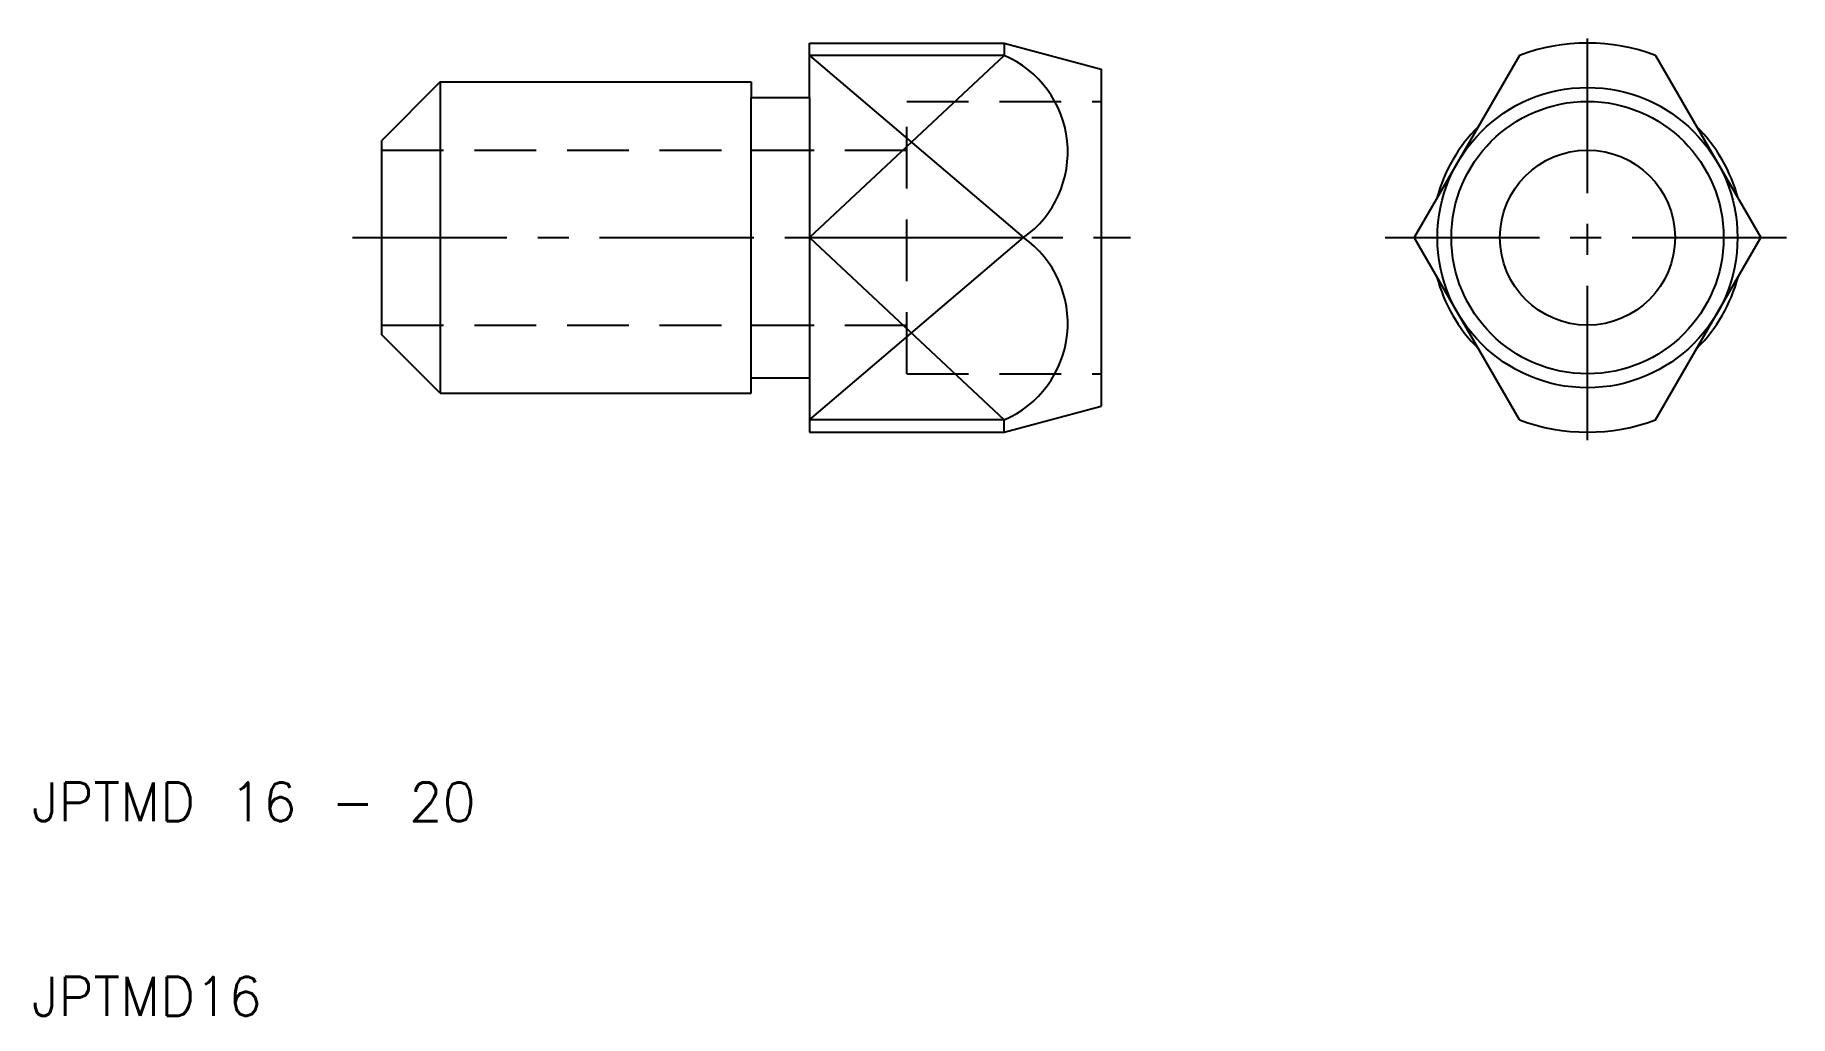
# Model space of a CAD drawing. Extents: x 10.2 to 100.4, y 10 to 60.4.
import ezdxf

# ---------------------------------------------------------------- set-up
doc = ezdxf.new("R2010")
doc.units = 0
doc.header["$LTSCALE"] = 0.25
doc.linetypes.add('CENTER', pattern=[50.8, 31.75, -6.35, 6.35, -6.35])
doc.linetypes.add('DASHED', pattern=[19.05, 12.7, -6.35])
doc.layers.get('0').update_dxf_attribs({"linetype": 'CONTINUOUS'})
doc.layers.add('CENTER', color=1, linetype='CENTER')
doc.styles.get("Standard").update_dxf_attribs({"font": 'txt.shx', "bigfont": 'extfont.shx'})

msp = doc.modelspace()

# ---------------------------------------------------------------- linework, layer by layer
for p, q in [((50, 60), (60, 60)), ((50, 57.2), (50, 60)), ((60, 60), (65, 58.66)), ((60, 60), (60, 59.367)), ((60, 59.367), (50, 59.367)), ((65, 58.66), (65, 41.34)), ((86.5, 59.367), (81.092, 50)), ((93.5, 59.367), (98.908, 50)), ((31, 58), (28, 55)), ((31, 58), (31, 42)), ((31, 58), (47, 58)), ((47, 58), (47, 57.2)), ((47, 42.8), (47, 57.2)), ((47, 57.2), (50, 57.2)), ((50, 57.2), (50, 42.8)), ((28, 45), (28, 55)), ((50, 50), (61, 50)), ((86.5, 40.633), (81.092, 50)), ((93.5, 40.633), (98.908, 50)), ((31, 42), (28, 45)), ((47, 42), (47, 42.8)), ((47, 42.8), (50, 42.8)), ((50, 42.8), (50, 40)), ((31, 42), (47, 42)), ((60, 40.633), (50, 40.633)), ((60, 40), (65, 41.34)), ((60, 40), (60, 40.633)), ((50, 40), (60, 40))]:
    msp.add_line(p, q)
at = {"color": 3}
for p, q in [((50, 59.367), (61, 50)), ((50, 50), (60, 59.367)), ((50, 50), (60, 40.633)), ((50, 40.633), (61, 50))]:
    msp.add_line(p, q, dxfattribs=at)
at = {"color": 3, "linetype": 'DASHED'}
for p, q in [((55, 43), (55, 57)), ((55, 57), (65, 57)), ((28, 54.5), (55, 54.5)), ((28, 45.5), (55, 45.5)), ((55, 43), (65, 43))]:
    msp.add_line(p, q, dxfattribs=at)
for radius in [7.715, 7, 4.5]:
    msp.add_circle((90, 50), radius)
for centre, radius, start, end in [((90, 50), 10, 69.51268, 110.48732), ((57.873, 54.403), 5.401, 305.38315, 66.80358), ((90, 50), 8, 134.65604, 165.34396), ((90, 50), 8, 14.65604, 45.34396), ((57.873, 45.597), 5.401, 293.19642, 54.61685), ((90, 50), 8, 194.65604, 225.34396), ((90, 50), 8, 314.65604, 345.34396), ((90, 50), 10, 249.51268, 290.48732)]:
    msp.add_arc(centre, radius, start, end)
at = {"layer": 'CENTER', "color": 1, "linetype": 'CENTER'}
for p, q in [((90, 39.592), (90, 60.408)), ((26.5, 50), (66.5, 50)), ((79.592, 50), (100.408, 50))]:
    msp.add_line(p, q, dxfattribs=at)

# ---------------------------------------------------------------- texts
for s, p in [('JPTMD 16 - 20', (10, 20)), ('JPTMD16', (10, 10))]:
    msp.add_text(s, height=2).set_placement(p)

doc.saveas('drawing.dxf')
